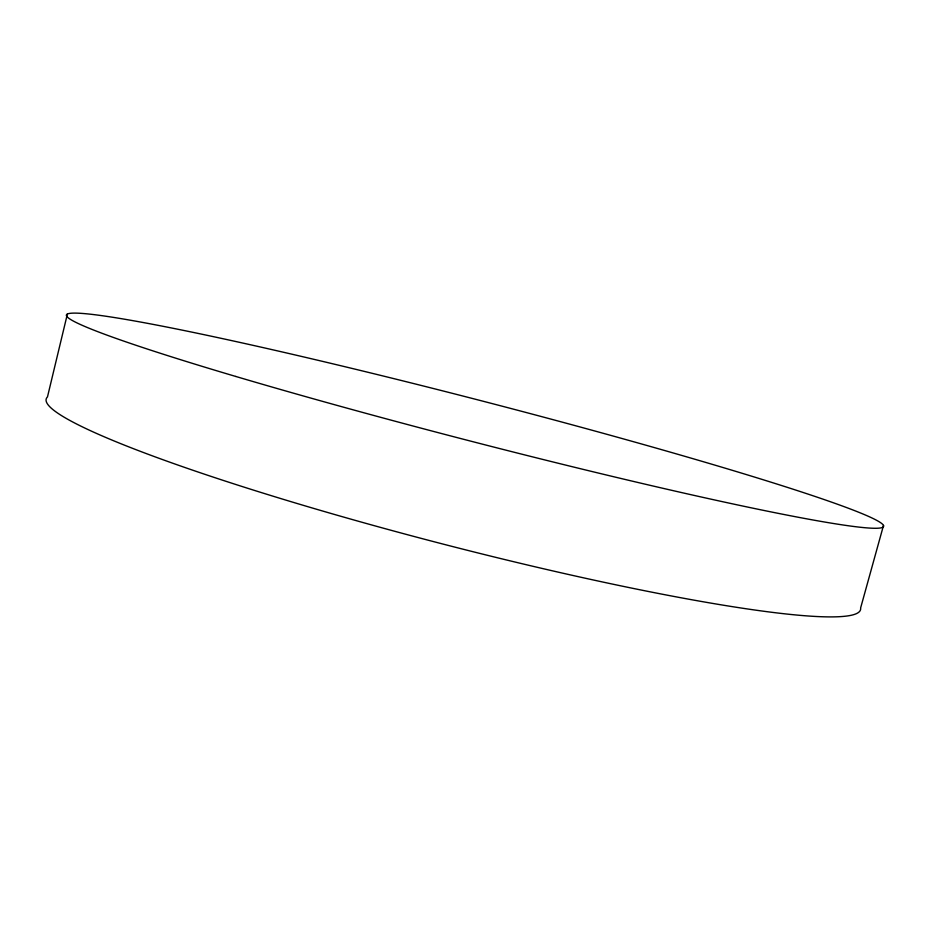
<?xml version="1.0" encoding="UTF-8"?>
<svg xmlns="http://www.w3.org/2000/svg" width="930" height="930" viewBox="0 0 930 930"><rect width="100%" height="100%" fill="white"/><g stroke="black" fill="none" stroke-linecap="round" stroke-linejoin="round"><path stroke-width="1.4" d="M67.39 314.003L47.477 396.924A420.569 41.048 14.5 0 0 439.483 543.155A420.569 41.048 14.5 0 0 860.622 607.964L883.5 525.45M235.802 376.464A422.069 20.867 14.5 0 0 881.547 527.74A422.069 20.867 14.5 0 0 307.656 357.864A422.069 20.867 14.5 0 0 235.802 376.464"/></g></svg>
